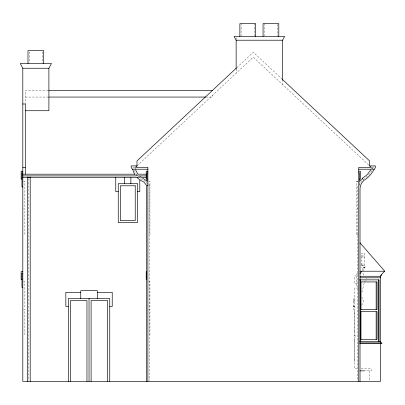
<?xml version="1.0" encoding="UTF-8"?>
<svg xmlns="http://www.w3.org/2000/svg" width="405" height="405" viewBox="0 0 405 405"><rect width="100%" height="100%" fill="white"/><g stroke="black" fill="none" stroke-linecap="round" stroke-linejoin="round"><path stroke-width="0.3" stroke-dasharray="2.02 1.52" d="M357.787 186.148L357.473 189.094L357.473 381.378M361.918 292.213L364.697 281.176M371.41 168.774L371.886 167.888L373.061 168.399M364.389 268.237L364.996 267.548L364.996 265.893L361.179 265.893L361.235 257.114L364.824 257.114M236.824 67.635L253.312 52.225L282.067 79.102M136.996 165.908L253.312 57.196L369.628 165.908M134.84 168.571L135.235 168.46M148.858 185.115L149.268 185.039L148.827 183.87M48.276 90.325L25.292 90.325L25.292 103.994M25.292 97.058L48.276 97.058M206.236 97.058L212.549 97.058L212.549 95.296M134.87 167.64L132.551 167.64L132.551 166.485M371.755 167.64L374.073 167.64L374.073 165.908M135.24 174.19L136.505 174.19M135.867 175.638L138.399 175.638M135.867 175.922L138.399 175.922M138.004 177.501L139.786 177.501L139.786 178.727M23.632 181.156L24.877 181.156L24.877 206.833L23.632 206.833M148.701 181.156L149.946 181.156L149.946 206.833L148.701 206.833M357.919 181.156L356.678 181.156L356.678 206.833L357.919 206.833M356.678 181.572L357.919 181.572M23.632 208.904L24.877 208.904L24.877 234.581L23.632 234.581M148.701 208.904L149.946 208.904L149.946 234.581L148.701 234.581M357.919 208.904L356.678 208.904L356.678 234.581L357.919 234.581M356.678 234.166L357.919 234.166M361.179 253.262L364.824 253.262L364.824 267.751L361.179 267.751M361.179 255.125L364.824 255.125M361.179 256.537L364.824 256.537M361.179 264.035L364.824 264.035M361.179 265.574L364.824 265.574M357.716 273.881L356.678 273.881L356.678 285.96L357.716 285.96M356.678 275.957L354.608 275.957L354.608 283.89L356.678 283.89M23.632 281.51L24.877 281.51L24.877 307.187L23.632 307.187M148.701 281.51L149.946 281.51L149.946 307.187L148.701 307.187M358.157 288.031L354.608 288.031L354.608 368.788L358.749 368.788M354.608 298.976L353.368 298.976L353.368 309.329L354.608 309.329M353.368 300.864L354.608 300.864M353.368 301.295L354.608 301.295M353.368 306.018L354.608 306.018M353.368 306.504L354.608 306.504M353.368 306.944L354.608 306.944M23.632 309.258L24.877 309.258L24.877 334.935L23.632 334.935M148.701 309.258L149.946 309.258L149.946 334.935L148.701 334.935M354.608 311.815L354.193 311.815L354.193 333.188L354.608 333.188M354.193 313.055L354.608 313.055M354.193 331.948L354.608 331.948M354.608 335.193L355.023 335.193L355.023 337.679L354.608 337.679M354.608 335.608L355.023 335.608M354.608 337.264L355.023 337.264M354.608 339.679L354.193 339.679L354.193 361.058L354.608 361.058M354.193 340.924L354.608 340.924M354.193 359.817L354.608 359.817M361.169 368.788L371.203 368.788L371.203 370.858L364.135 370.858M372.964 168.581L371.886 167.888M369.517 370.858L369.517 381.378M362.475 270.596L362.475 267.548L364.996 267.548A6.996 6.996 0 0 0 363.169 270.697M359.579 182.67L359.579 186.351M282.528 79.532L282.528 84.498M277.557 24.234L277.557 35.848M264.303 23.622L264.303 35.848M254.365 23.622L254.365 35.848M241.112 23.622L241.112 35.848M236.145 37.716L236.145 39.594M236.145 68.891L236.145 73.239M149.268 185.039L149.268 380.746M147.045 181.445L147.045 184.533M135.447 168.166L135.447 169.219M42.474 51.901L42.474 62.902M29.226 51.901L29.226 62.902M28.75 178.625L28.75 381.378M371.876 170.606A23.971 23.475 -41.4 0 1 364.389 178.635M359.255 185.536A12.94 12.909 -90 0 1 362.394 180.103M361.589 305.162A5.179 5.179 0 0 0 362.748 299.28A18.777 18.777 0 0 1 361.969 297.245M366.074 280.594A1.24 1.24 0 0 1 365.619 281.05M366.201 278.407A1.24 1.24 0 0 1 366.201 279.05M363.467 275.208A6.996 6.996 0 0 1 362.986 271.598M134.328 170.389A15.79 15.79 0 0 0 143.061 179.997A8.738 8.738 0 0 1 147.552 184.442"/><path stroke-width="0.61" d="M282.391 79.405L369.628 160.942L369.628 165.908L375.415 165.908L375.415 167.64L371.137 174.008L367.735 177.658L363.837 180.488L362.257 178.463L367.138 174.712L370.767 169.973M25.292 110.727L48.894 110.727L48.894 68.243L51.45 63.514L20.25 63.514L22.807 68.243L22.807 381.378L380.492 381.378L380.492 343.501M282.528 80.074L282.528 40.216L284.599 36.46L234.075 36.46L236.145 40.216L236.145 68.88M359.913 273.861L361.847 271.218M359.989 242.823L384.75 271.218L382.442 273.426L380.492 276.276L380.492 341.43L381.029 342.888M360.202 180.731L361.483 179.213M363.31 180.994C361.214 183.151 360.015 186.133 360.025 189.135L360.025 381.378M236.363 68.065L136.996 160.942L136.996 165.908L135.447 167.356L147.876 167.356L147.876 381.378M30.152 177.152L28.75 177.501L27.348 177.152M132.941 169.108L132.551 169.219L131.21 167.64L131.21 165.908L136.996 165.908M147.876 185.293L146.478 185.546L146.478 381.378M236.145 40.216L282.528 40.216M22.807 68.243L48.894 68.243M48.894 90.325L212.549 90.325M48.894 97.058L205.603 97.058M22.807 103.994L25.292 103.994L25.292 174.19M22.807 167.457L25.292 167.457M147.876 169.219L132.551 169.219L134.652 174.423M358.749 169.219L374.073 169.219M22.807 171.219L21.151 171.219L21.151 179.086L21.976 179.086M147.876 171.219L146.215 171.219L146.215 179.086L147.045 179.086M358.749 171.219L360.404 171.219L360.404 179.086L359.579 179.086M22.807 172.874L21.976 172.874L21.976 186.953L22.807 186.953M147.876 172.874L147.045 172.874L147.045 181.506M358.749 172.874L359.579 172.874L359.579 182.058M22.807 174.19L134.607 174.19M137.766 174.19L146.61 174.19M22.807 175.922L135.872 175.922M138.399 175.922L146.61 175.922M22.807 177.501L137.791 177.501M140.94 177.501L146.63 177.501M118.25 191.58L115.764 191.58L115.764 177.501M137.3 191.58L139.786 191.58L139.786 179.339M359.989 271.218L384.75 271.218M22.807 271.573L21.151 271.573L21.151 279.44L21.976 279.44M22.807 273.228L21.976 273.228L21.976 287.312L22.807 287.312M359.989 276.276L380.492 276.276A18.843 17.511 90 0 1 381.414 274.777M359.989 277.795L380.492 277.795M359.564 279.865L379.07 279.865L379.07 341.43M360.698 281.936L377.05 281.936L377.05 309.612L360.698 309.612M80.752 292.339L65.843 292.339L65.843 306.418L68.329 306.418M97.316 292.339L112.225 292.339L112.225 306.418L109.745 306.418M360.698 311.683L377.05 311.683L377.05 339.36L360.698 339.36M359.564 341.43L380.492 341.43M359.767 342.888L381.91 342.888L381.91 343.501L359.782 343.501M359.959 370.858L364.186 370.858M142.616 178.235L146.706 180.802M140.165 180.038L144.058 182.194L146.276 185.009M139.882 176.357L140.743 177.051M139.077 179.288L137.082 177.552M369.628 165.908L371.172 167.356L358.749 167.356L358.749 381.378M362.45 178.772L362.257 178.463M137.649 173.897L135.66 169.958M378.467 279.865L378.467 341.43M376.144 281.936L376.144 309.612M376.144 311.683L376.144 339.36M360.987 281.936L360.987 309.612M360.987 311.683L360.987 339.36M360.166 279.865L360.166 341.43M278.797 36.46L278.797 23.622L263.063 23.622L263.063 36.46M255.606 36.46L255.606 23.622L239.871 23.622L239.871 36.46M146.215 271.573L146.215 279.44M130.881 177.501L130.881 183.713M124.669 177.501L124.669 183.713M109.745 381.378L109.745 298.551L68.329 298.551L68.329 381.378M107.674 381.378L107.674 300.621L91.105 300.621L91.105 381.378M97.316 298.551L97.316 290.684L80.752 290.684L80.752 298.551M89.034 298.551L89.034 381.378M86.964 381.378L86.964 300.621L70.399 300.621L70.399 381.378M43.72 63.514L43.72 50.676L27.98 50.676L27.98 63.514M30.198 177.031L30.198 381.378M27.302 177.031L27.302 381.378M137.3 183.713L118.25 183.713L118.25 222.639L137.3 222.639L137.3 183.713M135.23 185.784L120.32 185.784L120.32 220.568L135.23 220.568L135.23 185.784"/></g></svg>
